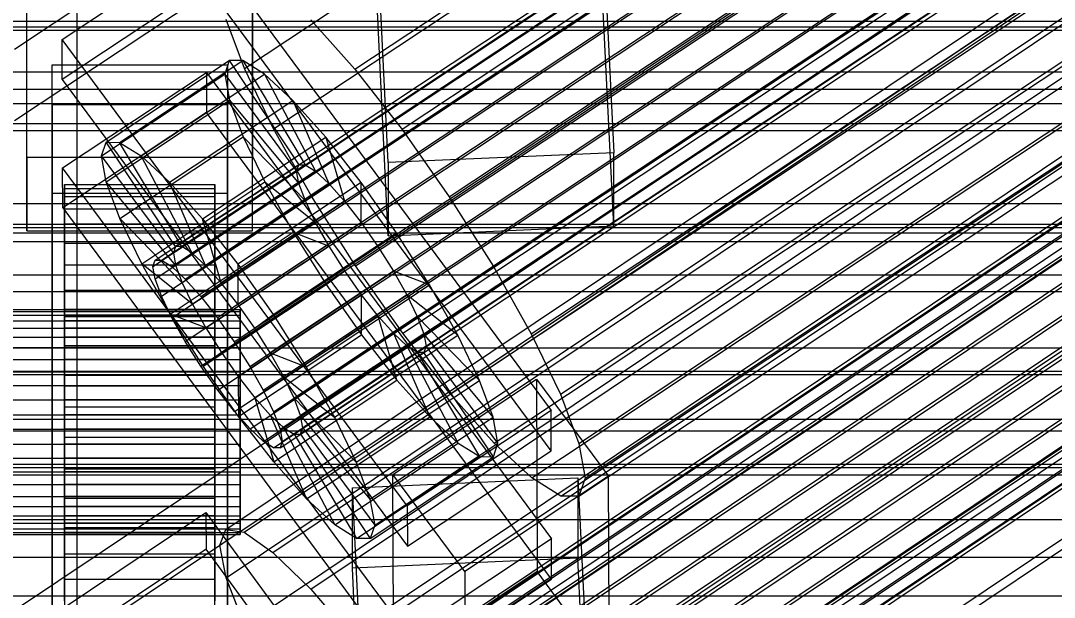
# Model space of a CAD drawing. Header units: millimetres. Extents: x -191664 to 191490, y -197311 to 10263.
# Drawn here: x 130.5 to 213, y -29223.3 to -29177.2 of the extents above; entities that cross this region are included whole.
import ezdxf

# ---------------------------------------------------------------- set-up
doc = ezdxf.new("R2010")
doc.units = ezdxf.units.MM
for name, color, linetype, lineweight in [('COTAS_USUARIO', 1, 'Continuous', 0), ('frontal_C01', 7, 'Continuous', 0), ('frontal_C02', 7, 'Continuous', 0), ('frontal_C03', 7, 'Continuous', 0), ('frontal_mezcladora', 7, 'Continuous', 0), ('frontal_secador', 7, 'Continuous', 0)]:
    doc.layers.add(name, color=color, linetype=linetype, lineweight=lineweight)
doc.dimstyles.new('PLANTA_100', dxfattribs={"dimtxt": 250, "dimasz": 150, "dimexe": 150, "dimexo": 80, "dimgap": 100, "dimtad": 1, "dimtih": 1, "dimtoh": 1, "dimdec": 1, "dimdsep": 46, "dimcen": 0.09, "dimclrd": 1, "dimclre": 1, "dimclrt": 1, "dimadec": 0, "dimazin": 0, "dimtfac": 1, "dimtdec": 4, "dimtofl": 0, "dimtmove": 0, "dimatfit": 3, "dimfxl": 1, "dimtolj": 1, "dimtzin": 0, "dimarcsym": 0})

# ---------------------------------------------------------------- blocks, each defined once
blk = doc.blocks.new('*D116')
at = {"layer": 'COTAS_USUARIO', "color": 1, "lineweight": -2, "transparency": 16777216}
for p, q in [((1200, -29000), (1200, -28850)), ((80, -29150), (1350, -29150)), ((80, -29430), (1350, -29430)), ((1200, -29580), (1200, -29730))]:
    blk.add_line(p, q, dxfattribs=at)
at = {"layer": 'COTAS_USUARIO', "color": 1, "transparency": 16777216}
for points in [[(1175, -29000), (1225, -29000), (1200, -29150)], [(1175, -29580), (1225, -29580), (1200, -29430)]]:
    blk.add_solid(points, dxfattribs=at)
at = {"layer": 'Defpoints', "color": 0, "transparency": 16777216}
for p in [(0, -29150), (0, -29430), (1200, -29430)]:
    blk.add_point(p, dxfattribs=at)
blk = doc.blocks.new('*D117')
at = {"layer": 'COTAS_USUARIO', "color": 1, "lineweight": -2, "transparency": 16777216}
for p, q in [((1200, -29280), (1200, -29130)), ((80, -29430), (1350, -29430)), ((80, -29710), (1350, -29710)), ((1200, -29860), (1200, -30010))]:
    blk.add_line(p, q, dxfattribs=at)
at = {"layer": 'COTAS_USUARIO', "color": 1, "transparency": 16777216}
for points in [[(1175, -29280), (1225, -29280), (1200, -29430)], [(1175, -29860), (1225, -29860), (1200, -29710)]]:
    blk.add_solid(points, dxfattribs=at)
at = {"layer": 'Defpoints', "color": 0, "transparency": 16777216}
for p in [(0, -29430), (0, -29710), (1200, -29710)]:
    blk.add_point(p, dxfattribs=at)

msp = doc.modelspace()

# ---------------------------------------------------------------- linework, layer by layer
at = {"layer": 'frontal_C01', "color": 9, "true_color": 0xbac6cb}
for p, q in [((141.218, -29196.336), (355.017, -29054.432)), ((141.731, -29196.339), (355.53, -29054.434)), ((141.045, -29196.844), (354.844, -29054.94)), ((142.549, -29196.851), (356.348, -29054.947)), ((141.224, -29197.828), (355.022, -29055.923)), ((143.617, -29197.84), (357.415, -29055.935)), ((141.742, -29199.22), (355.541, -29057.316)), ((144.861, -29199.236), (358.659, -29057.331)), ((142.565, -29200.927), (356.363, -29059.022)), ((359.995, -29059.04), (146.196, -29200.945)), ((143.635, -29202.831), (357.434, -29060.926)), ((147.533, -29202.85), (361.332, -29060.946)), ((144.881, -29204.802), (358.68, -29062.898)), ((148.779, -29204.822), (362.578, -29062.917)), ((146.218, -29206.708), (360.017, -29064.803)), ((149.85, -29206.726), (363.648, -29064.821)), ((147.554, -29208.417), (361.352, -29066.512)), ((150.672, -29208.432), (364.471, -29066.528)), ((148.798, -29209.813), (362.596, -29067.908)), ((151.191, -29209.825), (364.989, -29067.92)), ((149.865, -29210.801), (363.664, -29068.897)), ((150.683, -29211.314), (364.482, -29069.409)), ((151.196, -29211.316), (364.995, -29069.412)), ((151.369, -29210.809), (365.168, -29068.904)), ((141.045, -29196.844), (141.218, -29196.336)), ((141.218, -29196.336), (141.731, -29196.339)), ((141.731, -29196.339), (142.549, -29196.851)), ((141.224, -29197.828), (141.045, -29196.844)), ((142.549, -29196.851), (143.617, -29197.84)), ((141.742, -29199.22), (141.224, -29197.828)), ((143.617, -29197.84), (144.861, -29199.236)), ((142.565, -29200.927), (141.742, -29199.22)), ((144.861, -29199.236), (146.196, -29200.945)), ((-148, -29200.273), (148, -29200.273)), ((-148, -29200.429), (148, -29200.429)), ((148, -29200.429), (148, -29200.273)), ((148, -29200.273), (148, -29200.728)), ((148, -29201.188), (148, -29200.429)), ((-148, -29200.728), (148, -29200.728)), ((-148, -29201.188), (148, -29201.188)), ((143.635, -29202.831), (142.565, -29200.927)), ((146.196, -29200.945), (147.533, -29202.85)), ((148, -29200.728), (148, -29201.764)), ((148, -29202.495), (148, -29201.188)), ((-148, -29201.764), (148, -29201.764)), ((148, -29201.764), (148, -29203.311)), ((-148, -29202.495), (148, -29202.495)), ((144.881, -29204.802), (143.635, -29202.831)), ((147.533, -29202.85), (148.779, -29204.822)), ((148, -29204.264), (148, -29202.495)), ((-148, -29203.311), (148, -29203.311)), ((148, -29203.311), (148, -29205.263)), ((-148, -29204.264), (148, -29204.264)), ((148, -29206.372), (148, -29204.264)), ((-148, -29205.263), (148, -29205.263)), ((146.218, -29206.708), (144.881, -29204.802)), ((148, -29205.263), (148, -29207.486)), ((148.779, -29204.822), (149.85, -29206.726)), ((148, -29206.372), (-148, -29206.372)), ((148, -29208.677), (148, -29206.372)), ((147.554, -29208.417), (146.218, -29206.708)), ((149.85, -29206.726), (150.672, -29208.432)), ((-148, -29207.486), (148, -29207.486)), ((148, -29207.486), (148, -29209.831)), ((-148, -29208.677), (148, -29208.677)), ((148.798, -29209.813), (147.554, -29208.417)), ((148, -29211.022), (148, -29208.677)), ((150.672, -29208.432), (151.191, -29209.825)), ((-148, -29209.831), (148, -29209.831)), ((148, -29209.831), (148, -29212.136)), ((149.865, -29210.801), (148.798, -29209.813)), ((151.191, -29209.825), (151.369, -29210.809)), ((-148, -29211.022), (148, -29211.022)), ((148, -29213.245), (148, -29211.022)), ((150.683, -29211.314), (149.865, -29210.801)), ((151.196, -29211.316), (150.683, -29211.314)), ((151.369, -29210.809), (151.196, -29211.316)), ((-148, -29212.136), (148, -29212.136)), ((148, -29212.136), (148, -29214.244)), ((-148, -29213.245), (148, -29213.245)), ((148, -29215.197), (148, -29213.245)), ((-148, -29214.244), (148, -29214.244)), ((148, -29214.244), (148, -29216.013)), ((-148, -29215.197), (148, -29215.197)), ((148, -29216.744), (148, -29215.197)), ((-148, -29216.013), (148, -29216.013)), ((148, -29216.013), (148, -29217.321)), ((-148, -29216.744), (148, -29216.744)), ((148, -29217.78), (148, -29216.744)), ((-148, -29217.321), (148, -29217.321)), ((-148, -29217.78), (148, -29217.78)), ((148, -29217.321), (148, -29218.079)), ((148, -29218.236), (148, -29217.78)), ((-148, -29218.079), (148, -29218.079)), ((-148, -29218.236), (148, -29218.236)), ((148, -29218.079), (148, -29218.236))]:
    msp.add_line(p, q, dxfattribs=at)
at = {"layer": 'frontal_C01', "color": 252, "true_color": 0x83939a}
for p, q in [((148.35, -29181.04), (332.659, -29058.709)), ((157.152, -29181.084), (341.461, -29058.753)), ((150.672, -29185.856), (334.981, -29063.525)), ((345.231, -29063.576), (160.922, -29185.907)), ((153.694, -29191.23), (338.003, -29068.898)), ((164.693, -29191.285), (349.002, -29068.953)), ((157.211, -29196.795), (341.52, -29074.463)), ((168.21, -29196.85), (352.519, -29074.518)), ((160.982, -29202.172), (345.291, -29079.841)), ((171.232, -29202.223), (355.541, -29079.892)), ((164.752, -29206.995), (349.061, -29084.664)), ((173.554, -29207.039), (357.863, -29084.708)), ((168.263, -29210.935), (352.572, -29088.604)), ((175.016, -29210.969), (359.326, -29088.638)), ((171.275, -29213.724), (355.584, -29091.393)), ((175.521, -29213.745), (359.83, -29091.414)), ((173.584, -29215.172), (357.893, -29092.84)), ((175.032, -29215.179), (359.341, -29092.847)), ((148.35, -29181.04), (146.887, -29177.11)), ((153.641, -29177.144), (157.152, -29181.084)), ((150.672, -29185.856), (148.35, -29181.04)), ((157.152, -29181.084), (160.922, -29185.907)), ((153.694, -29191.23), (150.672, -29185.856)), ((160.922, -29185.907), (164.693, -29191.285)), ((157.211, -29196.795), (153.694, -29191.23)), ((164.693, -29191.285), (168.21, -29196.85)), ((160.982, -29202.172), (157.211, -29196.795)), ((168.21, -29196.85), (171.232, -29202.223)), ((164.752, -29206.995), (160.982, -29202.172)), ((171.232, -29202.223), (173.554, -29207.039)), ((168.263, -29210.935), (164.752, -29206.995)), ((173.554, -29207.039), (175.016, -29210.969)), ((171.275, -29213.724), (168.263, -29210.935)), ((175.016, -29210.969), (175.521, -29213.745)), ((173.584, -29215.172), (171.275, -29213.724)), ((175.521, -29213.745), (175.032, -29215.179)), ((175.032, -29215.179), (173.584, -29215.172))]:
    msp.add_line(p, q, dxfattribs=at)
at = {"layer": 'frontal_C01', "color": 139, "true_color": 0x345e4e}
for p, q in [((228.298, -29114.26), (130, -29179.504)), ((130, -29185.191), (228.298, -29119.948))]:
    msp.add_line(p, q, dxfattribs=at)
at = {"layer": 'frontal_C01', "color": 139, "true_color": 0x354b57}
for p, q in [((133.809, -29178.715), (145.277, -29171.103)), ((145.277, -29171.103), (172.809, -29208.342)), ((145.289, -29174.305), (133.821, -29181.917)), ((172.821, -29211.544), (145.289, -29174.305)), ((133.821, -29181.917), (133.809, -29178.715)), ((161.341, -29215.954), (133.809, -29178.715)), ((133, -29183.943), (133, -29180.741)), ((133, -29180.741), (147, -29180.741)), ((133, -29226.214), (133, -29180.741)), ((147, -29180.741), (147, -29183.943)), ((147, -29180.741), (147, -29226.214)), ((133.847, -29188.961), (145.315, -29181.349)), ((145.315, -29181.349), (145.327, -29184.551)), ((145.315, -29181.349), (172.847, -29218.588)), ((133.821, -29181.917), (161.353, -29219.156)), ((147, -29183.943), (133, -29183.943)), ((133, -29183.943), (133, -29229.416)), ((147, -29229.416), (147, -29183.943)), ((145.327, -29184.551), (133.859, -29192.163)), ((172.859, -29221.79), (145.327, -29184.551)), ((133.859, -29192.163), (133.847, -29188.961)), ((161.379, -29226.2), (133.847, -29188.961)), ((133, -29194.188), (133, -29190.987)), ((133, -29190.987), (147, -29190.987)), ((133, -29236.46), (133, -29190.987)), ((147, -29190.987), (147, -29194.188)), ((147, -29190.987), (147, -29236.46)), ((133.859, -29192.163), (161.391, -29229.402)), ((147, -29194.188), (133, -29194.188)), ((133, -29194.188), (133, -29239.662)), ((147, -29239.662), (147, -29194.188)), ((160.19, -29213.442), (171.658, -29205.83)), ((171.658, -29205.83), (171.715, -29221.199)), ((171.658, -29205.83), (177.394, -29213.588)), ((172.809, -29208.342), (161.341, -29215.954)), ((172.821, -29211.544), (172.809, -29208.342)), ((161.353, -29219.156), (172.821, -29211.544)), ((156.962, -29214.511), (174.943, -29213.725)), ((160.247, -29228.81), (160.19, -29213.442)), ((165.926, -29221.2), (160.19, -29213.442)), ((177.394, -29213.588), (165.926, -29221.2)), ((174.943, -29213.725), (174.943, -29220.129)), ((174.943, -29213.725), (177.811, -29272.544)), ((177.451, -29228.957), (177.394, -29213.588)), ((156.962, -29220.916), (156.962, -29214.511)), ((159.83, -29273.331), (156.962, -29214.511)), ((161.341, -29215.954), (161.353, -29219.156)), ((172.847, -29218.588), (161.379, -29226.2)), ((172.859, -29221.79), (172.847, -29218.588)), ((980, -29220.062), (-980, -29220.062)), ((174.943, -29220.129), (156.962, -29220.916)), ((177.811, -29278.949), (174.943, -29220.129)), ((159.83, -29279.735), (156.962, -29220.916)), ((171.715, -29221.199), (160.247, -29228.81)), ((165.926, -29221.2), (165.983, -29236.569)), ((177.451, -29228.957), (171.715, -29221.199)), ((161.391, -29229.402), (172.859, -29221.79))]:
    msp.add_line(p, q, dxfattribs=at)
at = {"layer": 'frontal_C01', "color": 155, "true_color": 0x617580}
for p, q in [((137.313, -29186.926), (147.143, -29180.402)), ((138.396, -29186.932), (148.226, -29180.407)), ((147.143, -29180.402), (146.777, -29181.474)), ((148.226, -29180.407), (147.143, -29180.402)), ((147.143, -29180.402), (152.686, -29188.724)), ((149.953, -29181.49), (148.226, -29180.407)), ((148.226, -29180.407), (153.199, -29188.727)), ((136.948, -29187.998), (146.777, -29181.474)), ((140.123, -29188.014), (149.953, -29181.49)), ((146.777, -29181.474), (152.513, -29189.232)), ((146.777, -29181.474), (147.155, -29183.551)), ((152.207, -29183.576), (149.953, -29181.49)), ((149.953, -29181.49), (154.017, -29189.24)), ((137.325, -29190.075), (147.155, -29183.551)), ((142.377, -29190.1), (152.207, -29183.576)), ((147.155, -29183.551), (152.692, -29190.216)), ((147.155, -29183.551), (148.249, -29186.491)), ((154.833, -29186.523), (152.207, -29183.576)), ((152.207, -29183.576), (155.085, -29190.228)), ((138.419, -29193.015), (148.249, -29186.491)), ((145.003, -29193.048), (154.833, -29186.523)), ((148.249, -29186.491), (153.21, -29191.608)), ((148.249, -29186.491), (149.985, -29190.093)), ((157.653, -29190.131), (154.833, -29186.523)), ((154.833, -29186.523), (156.329, -29191.624)), ((136.948, -29187.998), (137.313, -29186.926)), ((142.856, -29195.249), (137.313, -29186.926)), ((137.313, -29186.926), (138.396, -29186.932)), ((143.369, -29195.251), (138.396, -29186.932)), ((138.396, -29186.932), (140.123, -29188.014)), ((142.683, -29195.757), (136.948, -29187.998)), ((137.325, -29190.075), (136.948, -29187.998)), ((144.188, -29195.764), (140.123, -29188.014)), ((140.123, -29188.014), (142.377, -29190.1)), ((152.686, -29188.724), (142.856, -29195.249)), ((153.199, -29188.727), (143.369, -29195.251)), ((152.513, -29189.232), (152.686, -29188.724)), ((152.686, -29188.724), (153.199, -29188.727)), ((153.199, -29188.727), (154.017, -29189.24)), ((152.513, -29189.232), (142.683, -29195.757)), ((154.017, -29189.24), (144.188, -29195.764)), ((152.692, -29190.216), (152.513, -29189.232)), ((154.017, -29189.24), (155.085, -29190.228)), ((134, -29200.273), (134, -29190.293)), ((134, -29190.293), (134, -29190.624)), ((134, -29190.293), (146, -29190.293)), ((134, -29191.254), (134, -29190.293)), ((134, -29200.429), (134, -29190.624)), ((134, -29190.624), (134, -29192.225)), ((134, -29190.624), (146, -29190.624)), ((142.862, -29196.74), (137.325, -29190.075)), ((138.419, -29193.015), (137.325, -29190.075)), ((140.156, -29196.617), (149.985, -29190.093)), ((145.255, -29196.752), (142.377, -29190.1)), ((142.377, -29190.1), (145.003, -29193.048)), ((152.692, -29190.216), (142.862, -29196.74)), ((155.085, -29190.228), (145.255, -29196.752)), ((146, -29190.624), (146, -29190.293)), ((146, -29190.293), (146, -29200.273)), ((146, -29190.293), (146, -29191.254)), ((146, -29192.225), (146, -29190.624)), ((146, -29190.624), (146, -29200.429)), ((157.653, -29190.131), (147.823, -29196.656)), ((149.985, -29190.093), (154.033, -29193.315)), ((149.985, -29190.093), (152.246, -29194.113)), ((153.21, -29191.608), (152.692, -29190.216)), ((155.085, -29190.228), (156.329, -29191.624)), ((157.665, -29193.333), (157.653, -29190.131)), ((160.474, -29194.154), (157.653, -29190.131)), ((134, -29200.728), (134, -29191.254)), ((134, -29191.254), (146, -29191.254)), ((134, -29193.442), (134, -29191.254)), ((146, -29191.254), (146, -29200.728)), ((146, -29191.254), (146, -29193.442)), ((134, -29201.188), (134, -29192.225)), ((134, -29192.225), (134, -29194.986)), ((134, -29192.225), (146, -29192.225)), ((153.21, -29191.608), (143.38, -29198.133)), ((146, -29194.986), (146, -29192.225)), ((146, -29192.225), (146, -29201.188)), ((156.329, -29191.624), (146.499, -29198.148)), ((154.033, -29193.315), (153.21, -29191.608)), ((156.329, -29191.624), (157.665, -29193.333)), ((143.38, -29198.133), (138.419, -29193.015)), ((140.156, -29196.617), (138.419, -29193.015)), ((146.499, -29198.148), (145.003, -29193.048)), ((145.003, -29193.048), (147.823, -29196.656)), ((134, -29201.764), (134, -29193.442)), ((134, -29193.442), (146, -29193.442)), ((134, -29196.707), (134, -29193.442)), ((154.033, -29193.315), (144.203, -29199.839)), ((146, -29193.442), (146, -29201.764)), ((146, -29193.442), (146, -29196.707)), ((147.835, -29199.857), (157.665, -29193.333)), ((155.103, -29195.219), (154.033, -29193.315)), ((157.665, -29193.333), (159.001, -29195.238)), ((142.416, -29200.637), (152.246, -29194.113)), ((150.644, -29200.678), (160.474, -29194.154)), ((152.246, -29194.113), (155.103, -29195.219)), ((152.246, -29194.113), (154.877, -29198.275)), ((160.474, -29194.154), (159.001, -29195.238)), ((163.105, -29198.316), (160.474, -29194.154)), ((134, -29202.495), (134, -29194.986)), ((134, -29194.986), (134, -29198.719)), ((134, -29194.986), (146, -29194.986)), ((142.856, -29195.249), (142.683, -29195.757)), ((143.369, -29195.251), (142.856, -29195.249)), ((144.188, -29195.764), (143.369, -29195.251)), ((155.103, -29195.219), (145.274, -29201.743)), ((146, -29198.719), (146, -29194.986)), ((146, -29194.986), (146, -29202.495)), ((159.001, -29195.238), (149.171, -29201.763)), ((156.35, -29197.191), (155.103, -29195.219)), ((159.001, -29195.238), (160.247, -29197.21)), ((142.683, -29195.757), (142.862, -29196.74)), ((145.255, -29196.752), (144.188, -29195.764)), ((134, -29203.311), (134, -29196.707)), ((134, -29196.707), (146, -29196.707)), ((134, -29200.828), (134, -29196.707)), ((144.203, -29199.839), (140.156, -29196.617)), ((142.416, -29200.637), (140.156, -29196.617)), ((142.862, -29196.74), (143.38, -29198.133)), ((146.499, -29198.148), (145.255, -29196.752)), ((146, -29196.707), (146, -29203.311)), ((146, -29196.707), (146, -29200.828)), ((156.35, -29197.191), (146.52, -29203.715)), ((147.823, -29196.656), (147.835, -29199.857)), ((147.823, -29196.656), (150.644, -29200.678)), ((160.247, -29197.21), (150.417, -29203.734)), ((154.877, -29198.275), (156.35, -29197.191)), ((157.686, -29199.096), (156.35, -29197.191)), ((163.105, -29198.316), (160.247, -29197.21)), ((160.247, -29197.21), (161.318, -29199.114)), ((143.38, -29198.133), (144.203, -29199.839)), ((147.835, -29199.857), (146.499, -29198.148)), ((134, -29204.264), (134, -29198.719)), ((134, -29198.719), (134, -29203.171)), ((134, -29198.719), (146, -29198.719)), ((145.047, -29204.8), (154.877, -29198.275)), ((146, -29203.171), (146, -29198.719)), ((146, -29198.719), (146, -29204.264)), ((153.275, -29204.841), (163.105, -29198.316)), ((154.877, -29198.275), (157.698, -29202.298)), ((165.365, -29202.336), (163.105, -29198.316)), ((157.686, -29199.096), (147.856, -29205.62)), ((161.318, -29199.114), (151.488, -29205.639)), ((157.698, -29202.298), (157.686, -29199.096)), ((159.022, -29200.805), (157.686, -29199.096)), ((165.365, -29202.336), (161.318, -29199.114)), ((161.318, -29199.114), (162.14, -29200.821)), ((134, -29200.429), (134, -29200.273)), ((146, -29200.273), (134, -29200.273)), ((134, -29200.273), (134, -29200.728)), ((134, -29201.188), (134, -29200.429)), ((146, -29200.429), (134, -29200.429)), ((144.203, -29199.839), (145.274, -29201.743)), ((146, -29200.273), (146, -29200.429)), ((146, -29200.728), (146, -29200.273)), ((146, -29200.429), (146, -29201.188)), ((149.171, -29201.763), (147.835, -29199.857)), ((146, -29200.728), (134, -29200.728)), ((134, -29200.728), (134, -29201.764)), ((134, -29205.263), (134, -29200.828)), ((134, -29200.828), (146, -29200.828)), ((134, -29205.522), (134, -29200.828)), ((134, -29202.495), (134, -29201.188)), ((146, -29201.188), (134, -29201.188)), ((145.274, -29201.743), (142.416, -29200.637)), ((145.047, -29204.8), (142.416, -29200.637)), ((146, -29201.764), (146, -29200.728)), ((146, -29200.828), (146, -29205.263)), ((146, -29200.828), (146, -29205.522)), ((146, -29201.188), (146, -29202.495)), ((149.171, -29201.763), (150.644, -29200.678)), ((159.022, -29200.805), (149.192, -29207.329)), ((150.644, -29200.678), (153.275, -29204.841)), ((162.14, -29200.821), (152.311, -29207.345)), ((160.518, -29205.906), (159.022, -29200.805)), ((160.266, -29202.201), (159.022, -29200.805)), ((167.102, -29205.938), (162.14, -29200.821)), ((162.14, -29200.821), (162.659, -29202.213)), ((146, -29201.764), (134, -29201.764)), ((134, -29201.764), (134, -29203.311)), ((145.274, -29201.743), (146.52, -29203.715)), ((146, -29203.311), (146, -29201.764)), ((150.417, -29203.734), (149.171, -29201.763)), ((160.266, -29202.201), (150.436, -29208.726)), ((162.659, -29202.213), (152.829, -29208.737)), ((163.144, -29208.853), (160.266, -29202.201)), ((161.333, -29203.189), (160.266, -29202.201)), ((168.196, -29208.878), (162.659, -29202.213)), ((162.659, -29202.213), (162.837, -29203.197)), ((134, -29204.264), (134, -29202.495)), ((146, -29202.495), (134, -29202.495)), ((146, -29202.495), (146, -29204.264)), ((147.868, -29208.822), (157.698, -29202.298)), ((155.535, -29208.86), (165.365, -29202.336)), ((157.698, -29202.298), (160.518, -29205.906)), ((167.102, -29205.938), (165.365, -29202.336)), ((134, -29203.171), (134, -29206.372)), ((146, -29203.171), (134, -29203.171)), ((134, -29203.171), (134, -29208.037)), ((146, -29203.311), (134, -29203.311)), ((134, -29203.311), (134, -29205.263)), ((146.52, -29203.715), (145.047, -29204.8)), ((146, -29206.372), (146, -29203.171)), ((146, -29208.037), (146, -29203.171)), ((146, -29205.263), (146, -29203.311)), ((146.52, -29203.715), (147.856, -29205.62)), ((151.488, -29205.639), (150.417, -29203.734)), ((150.417, -29203.734), (153.275, -29204.841)), ((161.333, -29203.189), (151.503, -29209.714)), ((162.151, -29203.702), (152.321, -29210.226)), ((162.664, -29203.705), (152.835, -29210.229)), ((162.837, -29203.197), (153.008, -29209.721)), ((165.397, -29210.939), (161.333, -29203.189)), ((162.151, -29203.702), (161.333, -29203.189)), ((167.125, -29212.022), (162.151, -29203.702)), ((162.664, -29203.705), (162.151, -29203.702)), ((162.837, -29203.197), (162.664, -29203.705)), ((168.208, -29212.027), (162.664, -29203.705)), ((168.573, -29210.955), (162.837, -29203.197)), ((134, -29206.372), (134, -29204.264)), ((146, -29204.264), (134, -29204.264)), ((146, -29204.264), (146, -29206.372)), ((146, -29205.263), (134, -29205.263)), ((134, -29205.263), (134, -29207.486)), ((134, -29207.486), (134, -29205.522)), ((134, -29205.522), (146, -29205.522)), ((134, -29210.471), (134, -29205.522)), ((147.868, -29208.822), (145.047, -29204.8)), ((146, -29207.486), (146, -29205.263)), ((146, -29205.522), (146, -29207.486)), ((146, -29205.522), (146, -29210.471)), ((153.275, -29204.841), (155.535, -29208.86)), ((134, -29206.372), (146, -29206.372)), ((134, -29208.677), (134, -29206.372)), ((146, -29206.372), (146, -29208.677)), ((147.856, -29205.62), (147.868, -29208.822)), ((147.856, -29205.62), (149.192, -29207.329)), ((150.688, -29212.43), (160.518, -29205.906)), ((152.311, -29207.345), (151.488, -29205.639)), ((151.488, -29205.639), (155.535, -29208.86)), ((157.272, -29212.463), (167.102, -29205.938)), ((160.518, -29205.906), (163.144, -29208.853)), ((168.196, -29208.878), (167.102, -29205.938)), ((146, -29207.486), (134, -29207.486)), ((134, -29207.486), (134, -29209.831)), ((134, -29208.677), (134, -29208.037)), ((134, -29208.037), (134, -29212.986)), ((134, -29208.037), (146, -29208.037)), ((146, -29209.831), (146, -29207.486)), ((146, -29212.986), (146, -29208.037)), ((146, -29208.037), (146, -29208.677)), ((149.192, -29207.329), (150.688, -29212.43)), ((149.192, -29207.329), (150.436, -29208.726)), ((152.829, -29208.737), (152.311, -29207.345)), ((152.311, -29207.345), (157.272, -29212.463)), ((134, -29211.022), (134, -29208.677)), ((146, -29208.677), (134, -29208.677)), ((146, -29208.677), (146, -29211.022)), ((150.688, -29212.43), (147.868, -29208.822)), ((150.436, -29208.726), (153.314, -29215.377)), ((150.436, -29208.726), (151.503, -29209.714)), ((153.008, -29209.721), (152.829, -29208.737)), ((152.829, -29208.737), (158.366, -29215.403)), ((153.314, -29215.377), (163.144, -29208.853)), ((155.535, -29208.86), (157.272, -29212.463)), ((163.144, -29208.853), (165.397, -29210.939)), ((158.366, -29215.403), (168.196, -29208.878)), ((168.573, -29210.955), (168.196, -29208.878)), ((134, -29209.831), (134, -29210.471)), ((146, -29209.831), (134, -29209.831)), ((134, -29209.831), (134, -29212.136)), ((134, -29210.471), (146, -29210.471)), ((134, -29215.337), (134, -29210.471)), ((146, -29210.471), (146, -29209.831)), ((146, -29212.136), (146, -29209.831)), ((146, -29210.471), (146, -29215.337)), ((151.503, -29209.714), (155.567, -29217.463)), ((151.503, -29209.714), (152.321, -29210.226)), ((152.321, -29210.226), (157.295, -29218.546)), ((152.321, -29210.226), (152.835, -29210.229)), ((152.835, -29210.229), (153.008, -29209.721)), ((152.835, -29210.229), (158.378, -29218.551)), ((153.008, -29209.721), (158.743, -29217.479)), ((134, -29213.245), (134, -29211.022)), ((134, -29211.022), (134, -29212.986)), ((146, -29211.022), (134, -29211.022)), ((146, -29212.986), (146, -29211.022)), ((146, -29211.022), (146, -29213.245)), ((155.567, -29217.463), (165.397, -29210.939)), ((158.743, -29217.479), (168.573, -29210.955)), ((165.397, -29210.939), (167.125, -29212.022)), ((168.208, -29212.027), (168.573, -29210.955)), ((134, -29212.136), (134, -29215.337)), ((146, -29212.136), (134, -29212.136)), ((134, -29212.136), (134, -29214.244)), ((146, -29215.337), (146, -29212.136)), ((146, -29214.244), (146, -29212.136)), ((157.295, -29218.546), (167.125, -29212.022)), ((158.378, -29218.551), (168.208, -29212.027)), ((167.125, -29212.022), (168.208, -29212.027)), ((134, -29212.986), (134, -29217.68)), ((134, -29212.986), (146, -29212.986)), ((146, -29217.68), (146, -29212.986)), ((153.314, -29215.377), (150.688, -29212.43)), ((157.272, -29212.463), (158.366, -29215.403)), ((134, -29215.197), (134, -29213.245)), ((134, -29213.245), (134, -29217.68)), ((146, -29213.245), (134, -29213.245)), ((146, -29217.68), (146, -29213.245)), ((146, -29213.245), (146, -29215.197)), ((134, -29214.244), (134, -29219.789)), ((146, -29214.244), (134, -29214.244)), ((134, -29214.244), (134, -29216.013)), ((146, -29219.789), (146, -29214.244)), ((146, -29216.013), (146, -29214.244)), ((134, -29216.744), (134, -29215.197)), ((134, -29215.197), (134, -29221.801)), ((146, -29215.197), (134, -29215.197)), ((134, -29215.337), (146, -29215.337)), ((134, -29219.789), (134, -29215.337)), ((146, -29221.801), (146, -29215.197)), ((146, -29215.197), (146, -29216.744)), ((146, -29215.337), (146, -29219.789)), ((155.567, -29217.463), (153.314, -29215.377)), ((158.366, -29215.403), (158.743, -29217.479)), ((134, -29216.013), (134, -29223.522)), ((146, -29216.013), (134, -29216.013)), ((134, -29216.013), (134, -29217.321)), ((146, -29223.522), (146, -29216.013)), ((146, -29217.321), (146, -29216.013)), ((134, -29217.78), (134, -29216.744)), ((134, -29216.744), (134, -29225.066)), ((146, -29216.744), (134, -29216.744)), ((146, -29225.066), (146, -29216.744)), ((146, -29216.744), (146, -29217.78)), ((134, -29217.321), (134, -29226.283)), ((146, -29217.321), (134, -29217.321)), ((134, -29217.321), (134, -29218.079)), ((134, -29217.68), (134, -29221.801)), ((134, -29217.68), (146, -29217.68)), ((134, -29218.236), (134, -29217.78)), ((134, -29217.78), (134, -29227.254)), ((146, -29217.78), (134, -29217.78)), ((146, -29226.283), (146, -29217.321)), ((146, -29218.079), (146, -29217.321)), ((146, -29221.801), (146, -29217.68)), ((146, -29227.254), (146, -29217.78)), ((146, -29217.78), (146, -29218.236)), ((157.295, -29218.546), (155.567, -29217.463)), ((158.743, -29217.479), (158.378, -29218.551)), ((134, -29218.079), (134, -29227.884)), ((146, -29218.079), (134, -29218.079)), ((134, -29218.079), (134, -29218.236)), ((134, -29218.236), (134, -29228.215)), ((146, -29218.236), (134, -29218.236)), ((146, -29227.884), (146, -29218.079)), ((146, -29218.236), (146, -29218.079)), ((146, -29228.215), (146, -29218.236)), ((158.378, -29218.551), (157.295, -29218.546)), ((134, -29219.789), (146, -29219.789)), ((134, -29223.522), (134, -29219.789)), ((146, -29219.789), (146, -29223.522)), ((134, -29221.801), (134, -29225.066)), ((134, -29221.801), (146, -29221.801)), ((146, -29225.066), (146, -29221.801))]:
    msp.add_line(p, q, dxfattribs=at)
at = {"layer": 'frontal_C02', "color": 252, "true_color": 0x83939a}
for p, q in [((146.872, -29217.846), (331.181, -29094.362)), ((148.32, -29218.043), (332.629, -29094.559)), ((146.383, -29219.09), (330.692, -29095.606)), ((150.629, -29219.667), (334.938, -29096.183)), ((146.887, -29221.689), (331.197, -29098.205)), ((153.641, -29222.607), (337.95, -29099.123)), ((148.35, -29225.467), (332.659, -29101.983)), ((157.152, -29226.664), (341.461, -29103.18)), ((150.672, -29230.166), (334.981, -29106.682)), ((345.231, -29108.075), (160.922, -29231.559)), ((153.694, -29235.465), (338.003, -29111.981)), ((164.693, -29236.961), (349.002, -29113.477)), ((157.211, -29241.005), (341.52, -29117.521)), ((168.21, -29242.5), (352.519, -29119.016)), ((160.982, -29246.406), (345.291, -29122.922)), ((171.232, -29247.8), (355.541, -29124.316)), ((164.752, -29251.302), (349.061, -29127.818)), ((146.383, -29219.09), (146.872, -29217.846)), ((146.872, -29217.846), (148.32, -29218.043)), ((148.32, -29218.043), (150.629, -29219.667)), ((146.887, -29221.689), (146.383, -29219.09)), ((150.629, -29219.667), (153.641, -29222.607)), ((148.35, -29225.467), (146.887, -29221.689)), ((153.641, -29222.607), (157.152, -29226.664))]:
    msp.add_line(p, q, dxfattribs=at)
at = {"layer": 'frontal_C02', "color": 9, "true_color": 0xbac6cb}
for p, q in [((141.218, -29241.372), (355.017, -29098.131)), ((141.731, -29241.442), (355.53, -29098.201)), ((141.045, -29241.813), (354.844, -29098.571)), ((142.549, -29242.017), (356.348, -29098.776)), ((141.224, -29242.734), (355.022, -29099.492)), ((143.617, -29243.059), (357.415, -29099.818)), ((141.742, -29244.072), (355.541, -29100.831)), ((144.861, -29244.496), (358.659, -29101.255)), ((142.565, -29245.737), (356.363, -29102.496)), ((359.995, -29102.99), (146.196, -29246.231)), ((143.635, -29247.615), (357.434, -29104.374)), ((147.533, -29248.145), (361.332, -29104.904)), ((144.881, -29249.578), (358.68, -29106.337)), ((148.779, -29250.108), (362.578, -29106.866)), ((146.218, -29251.492), (360.017, -29108.25)), ((149.85, -29251.986), (363.648, -29108.744)), ((147.554, -29253.227), (361.352, -29109.985)), ((150.672, -29253.651), (364.471, -29110.409)), ((148.798, -29254.664), (362.596, -29111.422)), ((151.191, -29254.989), (364.989, -29111.748)), ((149.865, -29255.706), (363.664, -29112.464)), ((150.683, -29256.281), (364.482, -29113.04)), ((151.196, -29256.351), (364.995, -29113.109)), ((151.369, -29255.91), (365.168, -29112.669))]:
    msp.add_line(p, q, dxfattribs=at)
at = {"layer": 'frontal_C02', "color": 139, "true_color": 0x354b57}
for p, q in [((174.943, -29128.379), (177.811, -29187.756)), ((159.83, -29188.55), (156.962, -29129.173)), ((177.811, -29193.602), (174.943, -29134.225)), ((159.83, -29194.396), (156.962, -29135.019)), ((131, -29188.151), (131, -29142.63)), ((149, -29142.63), (149, -29188.151)), ((131, -29193.997), (131, -29148.475)), ((149, -29193.997), (149, -29148.475)), ((-425, -29182.694), (425, -29182.694)), ((149, -29188.151), (131, -29188.151)), ((131, -29188.151), (131, -29193.997)), ((149, -29193.997), (149, -29188.151)), ((177.811, -29187.756), (159.83, -29188.55)), ((177.811, -29193.602), (177.811, -29187.756)), ((159.83, -29188.55), (159.83, -29194.396)), ((131, -29193.997), (149, -29193.997)), ((159.83, -29194.396), (177.811, -29193.602)), ((425, -29194.17), (-425, -29194.17)), ((425, -29197.541), (-425, -29197.541)), ((-425, -29209.017), (425, -29209.017)), ((-450, -29212.613), (450, -29212.613)), ((133.809, -29224.162), (145.277, -29216.478)), ((145.277, -29216.478), (145.289, -29219.401)), ((145.277, -29216.478), (172.809, -29254.071)), ((145.289, -29219.401), (133.821, -29227.084)), ((172.821, -29256.994), (145.289, -29219.401))]:
    msp.add_line(p, q, dxfattribs=at)
at = {"layer": 'frontal_C02', "color": 139, "true_color": 0x345e4e}
for p, q in [((228.298, -29158.452), (130, -29224.31)), ((130, -29230.051), (228.298, -29164.193))]:
    msp.add_line(p, q, dxfattribs=at)
at = {"layer": 'frontal_C03', "color": 139, "true_color": 0x354b57}
for p, q in [((-450, -29191.812), (450, -29191.812)), ((450, -29203.368), (-450, -29203.368)), ((450, -29205.492), (-450, -29205.492)), ((-450, -29217.049), (450, -29217.049))]:
    msp.add_line(p, q, dxfattribs=at)
at = {"layer": 'frontal_mezcladora', "color": 253, "true_color": 0xa5a6aa}
msp.add_line((575, -29210), (-575, -29210), dxfattribs=at)
at = {"layer": 'frontal_secador', "color": 142, "true_color": 0x159eb4}
msp.add_line((135, -29295), (135, -29005), dxfattribs=at)
at = {"layer": 'frontal_secador', "color": 253, "true_color": 0xa4b0b5}
for p, q in [((1250, -29177.285), (-1250, -29177.285)), ((1320, -29177.727), (-1320, -29177.727)), ((1320, -29178), (-1320, -29178)), ((1250, -29178), (-1250, -29178)), ((1250, -29181.314), (-1250, -29181.314)), ((1250, -29183.856), (-1250, -29183.856)), ((1250, -29185.455), (-1250, -29185.455)), ((1250, -29186), (-1250, -29186)), ((1360, -29193.5), (-1360, -29193.5)), ((1250, -29193.75), (-1250, -29193.75)), ((1360, -29194.863), (-1360, -29194.863)), ((1360, -29198.859), (-1360, -29198.859)), ((1360, -29205.216), (-1360, -29205.216)), ((1250, -29212.924), (-1250, -29212.924)), ((1360, -29213.5), (-1360, -29213.5)), ((1360, -29223.147), (-1360, -29223.147))]:
    msp.add_line(p, q, dxfattribs=at)

# ---------------------------------------------------------------- dimensions: what is measured, and where the dimension line sits
at = {"layer": 'COTAS_USUARIO'}
for p1, p2, picture, middle in [((0, -29150), (0, -29430), '*D116', (1200, -29290)), ((0, -29430), (0, -29710), '*D117', (1200, -29570))]:
    dim = msp.add_aligned_dim(p1=p1, p2=p2, distance=1200, dimstyle='PLANTA_100', dxfattribs=at)
    dim.commit()
    dim.dimension.update_dxf_attribs({"geometry": picture, "text_midpoint": middle})

doc.saveas('drawing.dxf')
